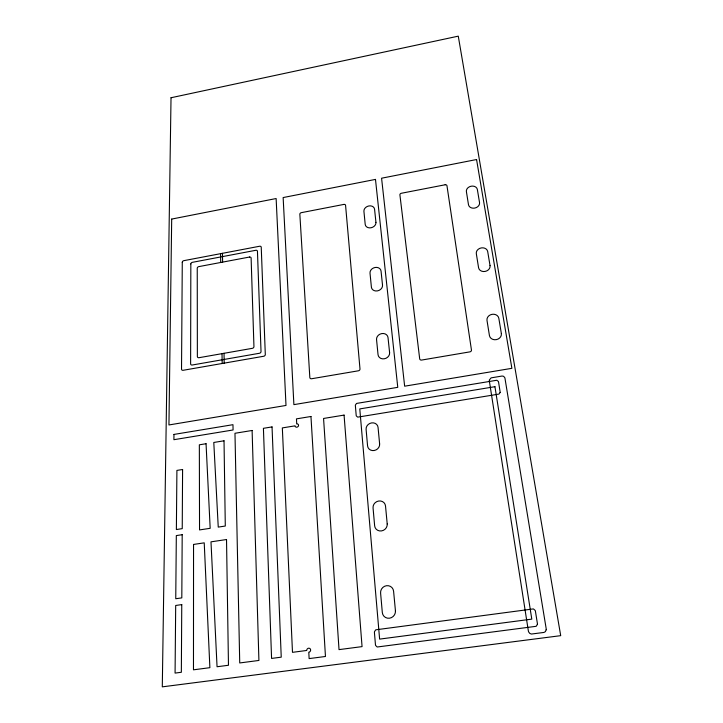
<?xml version="1.0" encoding="UTF-8"?>
<svg xmlns="http://www.w3.org/2000/svg" width="723" height="723" viewBox="0 0 723 723"><rect width="100%" height="100%" fill="white"/><g stroke="black" fill="none" stroke-linecap="round" stroke-linejoin="round"><path stroke-width="1.08" d="M222.467 253.312L222.603 262.124M224.04 353.303L224.193 363.145M220.56 253.683L220.696 262.485M222.024 353.655L222.169 363.497M193.547 544.437L193.475 669.823L209.878 667.681L204.229 542.846L193.547 544.437M190.836 263.94L190.619 363.823A1.717 1.392 -33.8 0 0 192.237 365.016L259.421 353.276A1.726 1.428 -29.9 0 0 261.021 351.505L257.451 251.306A1.627 1.283 -26.4 0 0 255.843 250.285L192.372 262.332A1.618 1.256 -29.7 0 0 190.836 263.94M181.762 604.618L181.346 672.273L175.074 673.086L175.689 605.467L181.762 604.618M182.196 534.704L181.807 597.885L175.752 598.734L176.322 535.589L182.196 534.704M182.594 469.498L182.232 528.649L176.376 529.534L176.909 470.411L182.594 469.498M182.277 262.277L181.527 369.101A1.717 1.392 -34.5 0 0 183.136 370.293L263.696 356.258A1.726 1.437 -29.8 0 0 265.305 354.478L261.238 247.266A1.627 1.274 -26.1 0 0 259.629 246.245L183.814 260.669A1.609 1.247 -30 0 0 182.277 262.277M173.963 434.424L173.909 439.701L233.077 429.977L232.969 424.681L173.963 434.424M171.694 219.078L168.938 424.961L286.001 405.449L276.132 198.536L171.694 219.078M171.026 97.741L162.295 686.85L560.705 635.662L458.274 36.15L171.026 97.741M546.172 629.787L545.386 631.64L543.958 632.435L531.423 634.044L529.796 633.429L528.73 632.047A4.853 4.718 29.3 0 1 528.323 630.736L489.354 381.057A4.239 3.723 -10.7 0 1 489.363 379.982L491.125 377.867L502.087 376.032L503.506 376.276L504.654 377.451A4.248 3.723 -9.9 0 1 504.997 378.472L546.145 628.423A4.871 4.718 29.2 0 1 546.172 629.787M537.388 624.383L536.285 626.181A1.636 1.582 27 0 1 535.725 626.362L377.65 646.949A1.591 1.518 -59 0 1 377.099 646.913L375.653 645.485A3.57 3.407 -58.6 0 1 375.436 644.509L374.442 632.688A3.543 3.38 -55 0 1 374.496 631.685L375.653 629.941A1.573 1.5 -54.8 0 1 376.195 629.76L532.95 608.965A1.618 1.563 20.6 0 1 533.529 608.992L535.137 610.411A3.624 3.516 21 0 1 535.445 611.387L537.37 623.362A3.66 3.552 26.5 0 1 537.388 624.383M500.099 392.49L499.096 393.981A1.437 1.274 -10 0 1 498.599 394.143L358.129 417.081A1.401 1.229 -25.7 0 1 357.632 417.081L356.367 415.987A3.136 2.756 -25.5 0 1 356.177 415.219L355.382 405.775A3.127 2.729 -25.1 0 1 355.436 404.97L356.484 403.524A1.392 1.22 -25.2 0 1 356.963 403.362L496.394 380.316A1.428 1.256 -10.3 0 1 496.909 380.316L498.31 381.392A3.208 2.82 -10.5 0 1 498.572 382.16L500.099 391.676A3.226 2.847 -10.2 0 1 500.099 392.49M375.481 179.403L283.145 197.56L293.89 404.636L397.767 387.338L375.481 179.403M476.565 159.53L381.581 178.21L404.645 386.19L511.884 368.323L476.565 159.53M343.886 204.41L301.328 212.661A1.609 1.256 -23.2 0 0 299.846 214.243L309.824 377.496A1.762 1.5 -27.7 0 0 311.622 378.744L358.391 370.8A1.771 1.527 -23.7 0 0 359.991 368.965L345.576 205.386A1.618 1.265 -20.8 0 0 343.886 204.41M445.151 184.772L401.355 193.267A1.636 1.283 -17.5 0 0 399.909 194.858L419.683 358.816A1.798 1.545 -17.8 0 0 421.636 360.063L469.896 351.866A1.817 1.563 -13.2 0 0 471.45 350.013L446.968 185.739A1.654 1.301 -15 0 0 445.151 184.772M249.507 257.036L198.789 266.624A1.627 1.265 -29.6 0 0 197.243 268.242L197.37 356.529A1.708 1.383 -33.2 0 0 198.988 357.704L252.345 348.332A1.717 1.41 -30.1 0 0 253.945 346.57L251.116 258.066A1.627 1.283 -26.9 0 0 249.507 257.036M310.962 416.484L296.466 418.87L296.728 423.94A1.808 1.563 -31.4 0 1 298.563 425.269A1.808 1.563 -31.4 0 1 296.9 427.166A1.808 1.563 -31.4 0 1 295.074 425.838L282.332 427.917L292.49 652.336L306.733 650.465A2.07 1.907 -58.3 0 1 308.576 648.206A2.07 1.907 -58.3 0 1 310.628 649.959A2.07 1.907 -58.3 0 1 308.793 652.218L309.128 658.599L325.458 656.484L310.962 416.484M494.939 386.688L359.783 408.911L379.62 639.114L531.803 619.132L494.939 386.688M272.038 426.913L263.416 428.323L271.577 658.427L281.238 657.162L272.038 426.913M344.067 415.101L323.561 418.463L339.024 649.625L362.06 646.615L344.067 415.101M252.11 430.474L234.975 433.276L239.729 662.955L258.915 660.451L252.11 430.474M206.055 443.723L199.34 444.817L199.539 529.923L210.167 528.314L206.055 443.723M224.022 440.795L213.791 442.467L218.247 527.103L225.296 526.037L224.022 440.795M226.525 539.53L210.989 541.843L217.054 666.751L228.468 665.259L226.525 539.53M479.539 202.603L477.352 189.48A5.585 4.392 -13.5 0 0 471.161 186.209A5.585 4.392 -13.5 0 0 466.389 191.586L468.486 204.708A5.63 4.465 -13.3 0 0 474.74 208.079A5.63 4.465 -13.3 0 0 479.539 202.603M490.04 265.639L487.691 251.532A5.784 4.727 -12.6 0 0 481.247 247.926A5.784 4.727 -12.6 0 0 476.312 253.619L478.572 267.727A5.829 4.799 -12.4 0 0 485.088 271.432A5.829 4.799 -12.4 0 0 490.04 265.639M501.355 333.511L498.825 318.301A6.001 5.088 -11.4 0 0 492.092 314.324A6.001 5.088 -11.4 0 0 486.995 320.361L489.426 335.553A6.055 5.178 -11 0 0 496.222 339.656A6.055 5.178 -11 0 0 501.355 333.511M375.942 222.341L374.568 209.254A5.459 4.302 -19.5 0 0 368.811 205.965A5.459 4.302 -19.5 0 0 363.922 211.306L365.205 224.383A5.504 4.374 -19.6 0 0 371.026 227.772A5.504 4.374 -19.6 0 0 375.942 222.341M382.521 285.151L381.048 271.098A5.648 4.618 -20 0 0 375.056 267.483A5.648 4.618 -20 0 0 370.013 273.122L371.396 287.167A5.694 4.7 -20.1 0 0 377.442 290.89A5.694 4.7 -20.1 0 0 382.521 285.151M389.607 352.688L388.016 337.569A5.856 4.98 -20.8 0 0 381.78 333.583A5.856 4.98 -20.8 0 0 376.547 339.566L378.039 354.677A5.911 5.061 -21.1 0 0 384.338 358.78A5.911 5.061 -21.1 0 0 389.607 352.688M379.629 443.976L378.057 427.41A6.118 5.432 -24.9 0 0 371.586 422.91A6.118 5.432 -24.9 0 0 366.1 429.335L367.573 445.892A6.164 5.522 -25.7 0 0 374.107 450.519A6.164 5.522 -25.7 0 0 379.629 443.976M387.212 523.94L385.513 505.992A6.371 5.874 -29.7 0 0 378.744 501.012A6.371 5.874 -29.7 0 0 373.05 507.862L374.641 525.793A6.426 5.974 -31.5 0 0 381.482 530.917A6.426 5.974 -31.5 0 0 387.212 523.94M395.436 610.745L393.592 591.233A6.67 6.353 -42.9 0 0 386.498 585.711A6.67 6.353 -42.9 0 0 380.596 593.023L382.313 612.517A6.742 6.462 -48.2 0 0 389.48 618.21A6.742 6.462 -48.2 0 0 395.436 610.745"/></g></svg>
